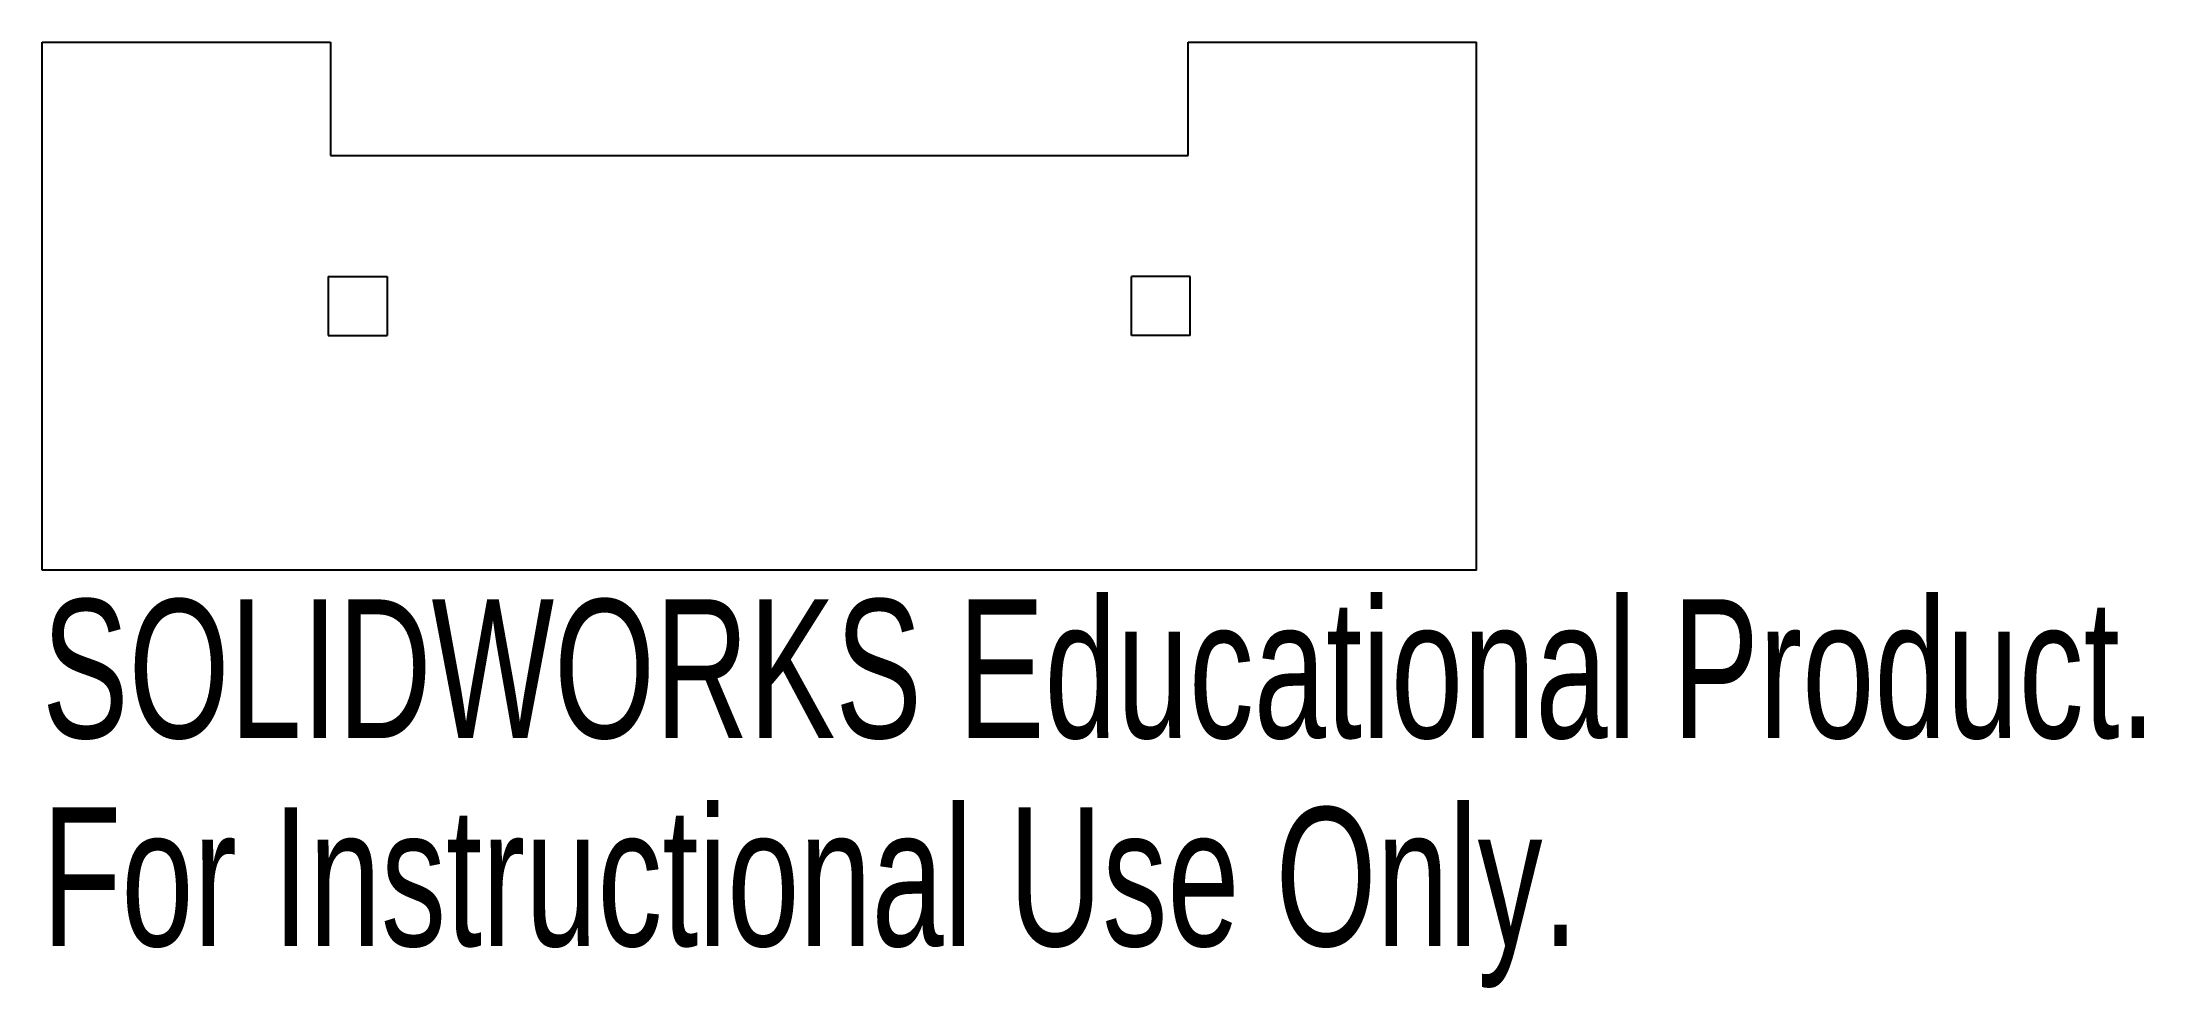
# Model space of a CAD drawing. Header units: millimetres. Extents: x -25 to 48.3, y -25.3 to 7.6.
import ezdxf

# ---------------------------------------------------------------- set-up
doc = ezdxf.new("R2010")
doc.units = ezdxf.units.MM
doc.styles.add('SLDTEXTSTYLE0', font='TXT', dxfattribs={"width": 0.7})

msp = doc.modelspace()

# ---------------------------------------------------------------- linework, layer by layer
at = {"color": 7, "linetype": 'Continuous', "lineweight": 25}
for p, q in [((-25, -10.787), (-25, 7.612)), ((-25, 7.612), (-14.95, 7.612)), ((-14.95, 7.612), (-14.95, 3.654)), ((14.95, 3.654), (14.95, 7.612)), ((14.95, 7.612), (25, 7.612)), ((25, -10.787), (25, 7.612)), ((-14.95, 3.654), (14.95, 3.654)), ((-15.025, -0.562), (-15.025, -2.612)), ((-15.025, -0.562), (-12.975, -0.562)), ((-12.975, -0.562), (-12.975, -2.612)), ((15.025, -0.562), (12.975, -0.562)), ((12.975, -2.612), (12.975, -0.562)), ((15.025, -2.612), (15.025, -0.562)), ((-15.025, -2.612), (-12.975, -2.612)), ((15.025, -2.612), (12.975, -2.612)), ((25, -10.787), (-25, -10.787))]:
    msp.add_line(p, q, dxfattribs=at)

# ---------------------------------------------------------------- texts
at = {"color": 7, "linetype": 'Continuous', "char_height": 4.83362, "attachment_point": 1, "style": 'SLDTEXTSTYLE0'}
for s, insert in [('SOLIDWORKS Educational Product.', (-25, -11.807)), ('For Instructional Use Only.', (-25, -19.057))]:
    msp.add_mtext(s, dxfattribs=dict(at, insert=insert))

doc.saveas('drawing.dxf')
